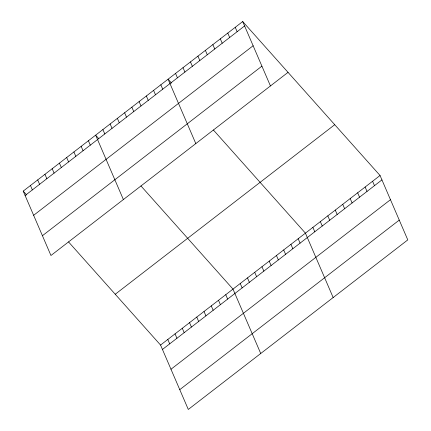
<?xml version="1.0" encoding="UTF-8"?>
<svg xmlns="http://www.w3.org/2000/svg" width="431" height="431" viewBox="0 0 431 431"><rect width="100%" height="100%" fill="white"/><g stroke="black" fill="none" stroke-linecap="round" stroke-linejoin="round"><path stroke-width="0.65" d="M288.032 72.354L50.95 255.502L23.215 191.105L242.707 21.55L380.05 175.498L407.785 239.895L188.293 409.45L160.558 345.053L68.54 241.91M25.111 195.502L244.598 25.946M33.64 215.301L253.126 45.745M42.421 235.698L261.913 66.148M115.239 294.249L334.725 124.699M160.558 345.053L380.05 175.498M162.455 349.449L381.941 179.894M170.983 369.248L390.47 199.698M179.765 389.651L399.257 220.096M171.565 83.108L168.079 79.196L195.814 143.593M213.404 130L305.423 233.149L333.158 297.546M98.699 138.572L95.65 135.151L123.379 199.548M140.969 185.955L232.993 289.104L260.723 353.495M23.215 191.105L26.706 195.011M372.589 181.262L374.48 185.659M365.127 187.027L367.018 191.429M357.66 192.797L359.556 197.193M350.198 198.562L352.095 202.958M342.737 204.326L344.633 208.723M335.275 210.091L337.166 214.487M327.813 215.856L329.704 220.252M242.707 21.55L270.442 85.947M320.352 221.62L322.243 226.016M235.245 27.315L237.136 31.711M312.884 227.385L314.781 231.781M227.783 33.079L229.675 37.475M220.316 38.844L222.213 43.24M298.182 238.742L300.073 243.138M212.855 44.608L214.751 49.005M290.936 244.339L292.832 248.735M205.393 50.373L207.284 54.769M283.695 249.937L285.586 254.333M197.931 56.138L199.822 60.534M276.449 255.529L278.345 259.925M190.47 61.902L192.361 66.299M269.208 261.127L271.099 265.523M183.003 67.667L184.899 72.063M261.967 266.719L263.858 271.115M175.541 73.432L177.437 77.828M254.721 272.317L256.617 276.713M247.48 277.909L249.371 282.305M160.838 84.794L162.729 89.19M240.234 283.506L242.13 287.903M153.592 90.391L155.489 94.788M146.351 95.984L148.242 100.38M225.747 294.696L227.643 299.092M139.105 101.581L141.002 105.978M218.506 300.294L220.397 304.69M131.864 107.174L133.755 111.57M211.265 305.886L213.156 310.282M124.624 112.771L126.515 117.167M204.019 311.484L205.916 315.88M117.377 118.363L119.274 122.76M196.778 317.076L198.669 321.472M110.137 123.961L112.028 128.357M189.532 322.674L191.429 327.07M102.89 129.559L104.787 133.955M182.291 328.271L184.182 332.667M175.045 333.863L176.942 338.26M88.403 140.748L90.3 145.145M167.804 339.461L169.695 343.857M81.163 146.341L83.054 150.737M73.916 151.938L75.813 156.334M66.676 157.53L68.567 161.927M59.435 163.128L61.326 167.524M52.189 168.726L54.085 173.122M44.948 174.318L46.839 178.714M37.702 179.916L39.598 184.312M30.461 185.508L32.352 189.904"/></g></svg>
